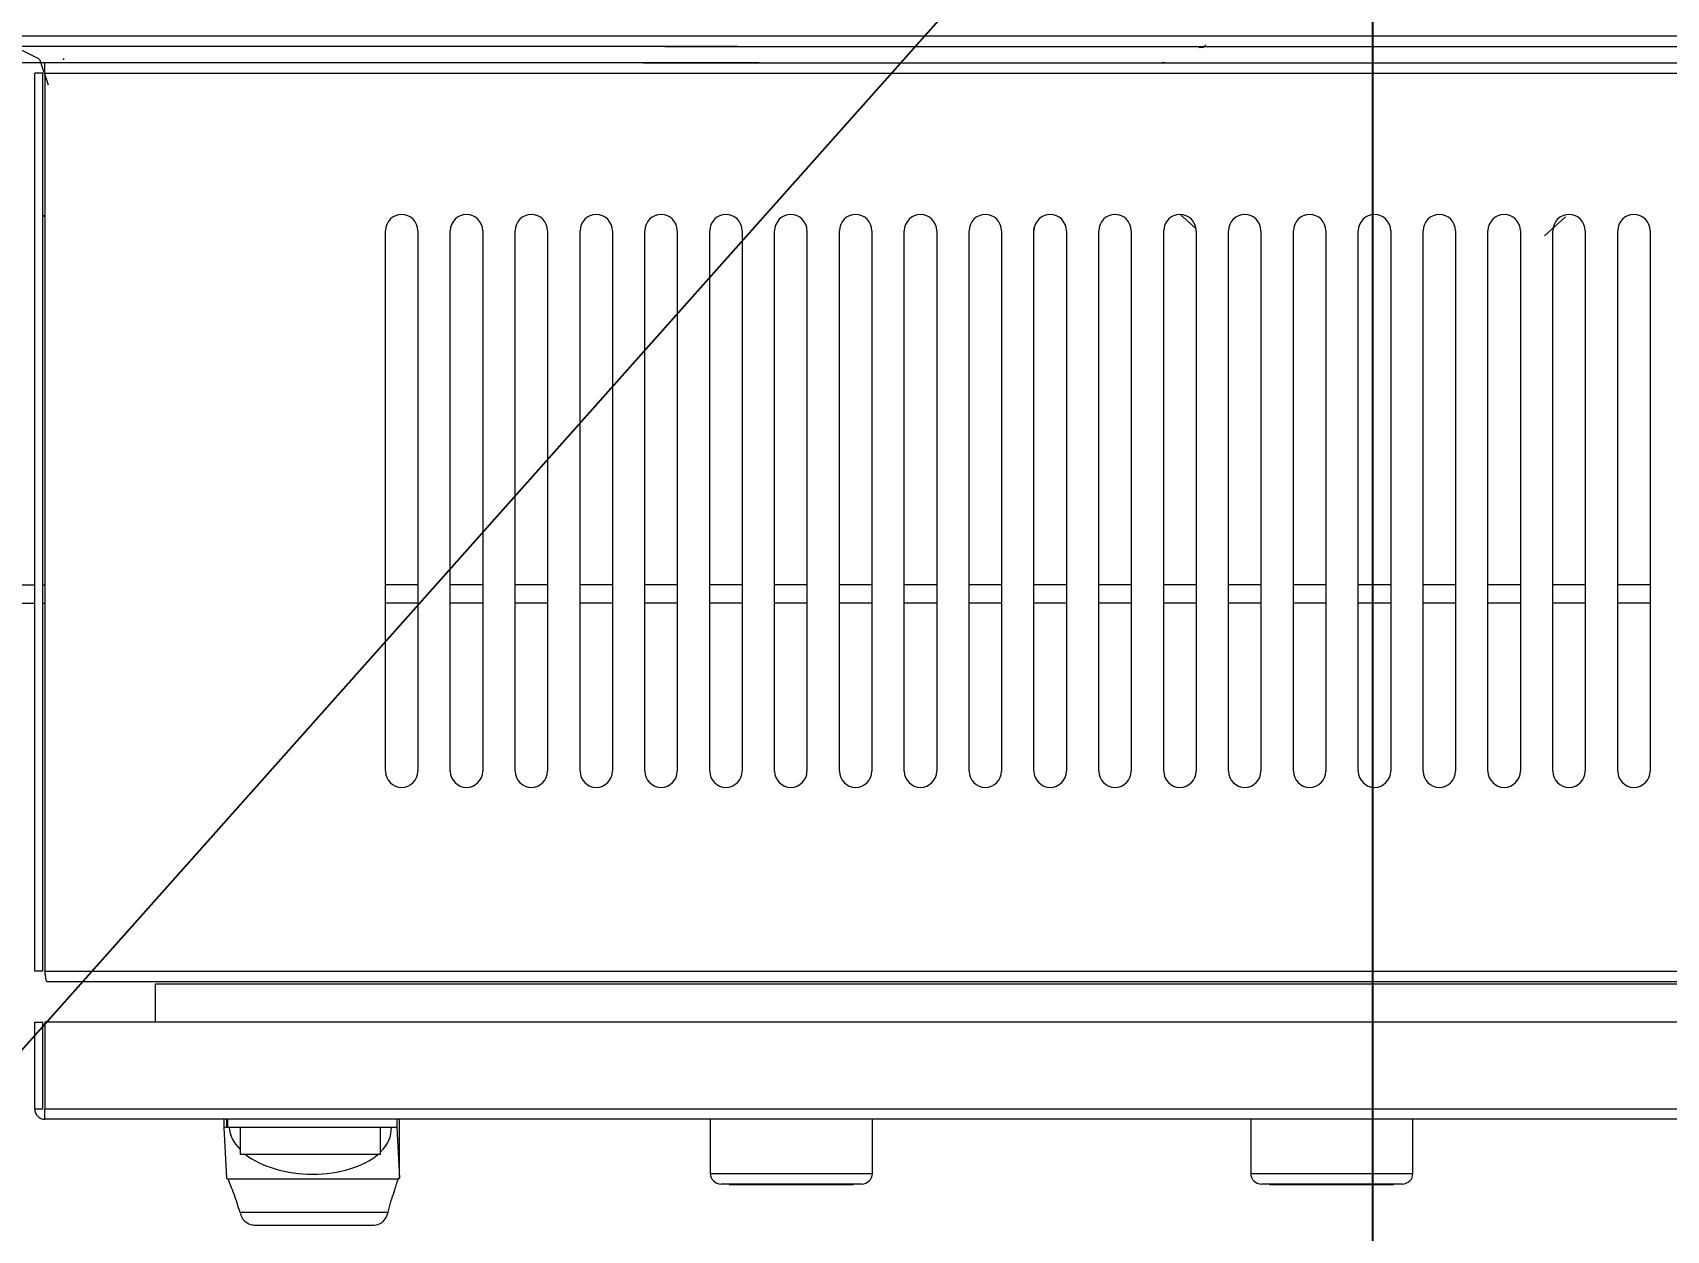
# Model space of a CAD drawing. Extents: x -2187 to 96136, y -11110 to 52208.
# Drawn here: x 36167.5 to 36469.7, y 18445.5 to 18667.1 of the extents above; entities that cross this region are included whole.
import ezdxf

# ---------------------------------------------------------------- set-up
doc = ezdxf.new("R2010")
doc.units = 0
doc.header["$LTSCALE"] = 1000
doc.header["$MEASUREMENT"] = 0
doc.linetypes.add('ACAD_ISO02W100', pattern=[15, 12, -3])
doc.layers.add('洗衣房设备', color=4, linetype='Continuous')
doc.styles.add('-宋体', font='', dxfattribs={"width": 0.8})
doc.styles.add('HZHT', font='hztxt_e.shx', dxfattribs={"width": 1.5, "bigfont": 'hztxt.shx'})
doc.styles.get('-宋体').set_extended_font_data('SimSun')
doc.dimstyles.new('50', dxfattribs={"dimscale": 30, "dimtxt": 3.5, "dimasz": 1.5, "dimexe": 0.8, "dimexo": 2, "dimgap": 0.8, "dimtad": 1, "dimdec": 0, "dimrnd": 5, "dimzin": 0, "dimdsep": 46, "dimtxsty": '-宋体', "dimblk": 'OBLIQUE', "dimcen": 0.6, "dimdle": 0.8, "dimclrd": 6, "dimclre": 6, "dimclrt": 6, "dimadec": 0, "dimazin": 0, "dimtfac": 1, "dimtdec": 0, "dimtofl": 0, "dimtmove": 2, "dimatfit": 3, "dimldrblk": 'OBLIQUE', "dimfxl": 0, "dimtolj": 1, "dimtzin": 0, "dimarcsym": 0})
doc.dimstyles.new('75', dxfattribs={"dimscale": 100, "dimtxt": 3, "dimasz": 1, "dimexe": 1, "dimexo": 1, "dimgap": 0.2, "dimtad": 1, "dimdec": 0, "dimrnd": 10, "dimzin": 0, "dimdsep": 46, "dimtxsty": 'HZHT', "dimblk1": 'ARCHTICK', "dimblk2": 'ARCHTICK', "dimsah": 1, "dimcen": 1, "dimdle": 0.5, "dimclrd": 1, "dimclre": 1, "dimadec": 0, "dimazin": 0, "dimtfac": 1, "dimtdec": 0, "dimtix": 1, "dimtmove": 2, "dimatfit": 3, "dimfxl": 0, "dimtolj": 1, "dimtzin": 0, "dimarcsym": 0})

# ---------------------------------------------------------------- blocks, each defined once
blk = doc.blocks.new('_ArchTick')
at = {"color": 0, "linetype": 'ByBlock', "const_width": 0.4}
blk.add_lwpolyline([(-0.5, -0.5), (0.5, 0.5)], dxfattribs=at)
blk = doc.blocks.new('*D125')
at = {"color": 1, "linetype": 'ACAD_ISO02W100', "lineweight": -2, "ltscale": 750}
for p, q in [((34640.1, 18544.5), (34640.1, 17223.02)), ((38440.1, 18544.5), (38440.1, 17223.02)), ((34590.1, 17323.02), (35425.54, 17323.02)), ((38490.1, 17323.02), (36675.54, 17323.02))]:
    blk.add_line(p, q, dxfattribs=at)
at = {"layer": 'Defpoints', "color": 0, "linetype": 'ACAD_ISO02W100', "ltscale": 750}
for p in [(34640.1, 18644.5), (38440.1, 18644.5), (38440.1, 17323.02)]:
    blk.add_point(p, dxfattribs=at)
at = {"color": 1, "linetype": 'ACAD_ISO02W100', "lineweight": -2, "ltscale": 750, "xscale": 100, "yscale": 100, "zscale": 100, "rotation": 180}
blk.add_blockref('_ArchTick', (34640.1, 17323.02), dxfattribs=at)
at = {"color": 1, "linetype": 'ACAD_ISO02W100', "lineweight": -2, "ltscale": 750, "xscale": 100, "yscale": 100, "zscale": 100}
blk.add_blockref('_ArchTick', (38440.1, 17323.02), dxfattribs=at)
at = {"color": 0, "linetype": 'ACAD_ISO02W100', "ltscale": 750, "insert": (36050.54, 17473.02), "char_height": 300, "attachment_point": 2, "style": 'HZHT'}
blk.add_mtext('\\A1;3800', dxfattribs=at)
blk = doc.blocks.new('_OBLIQUE')
at = {"color": 0, "linetype": 'ByBlock'}
blk.add_line((-0.5, -0.5), (0.5, 0.5), dxfattribs=at)
blk = doc.blocks.new('*D104')
at = {"layer": 'Defpoints', "color": 0, "linetype": 'ACAD_ISO02W100', "ltscale": 750}
for p in [(36415.36, 18776.32), (36118.1, 18411.5), (36824.11, 18411.5)]:
    blk.add_point(p, dxfattribs=at)
at = {"layer": '洗衣房设备', "color": 6, "linetype": 'ACAD_ISO02W100', "lineweight": -2, "ltscale": 750}
for p, q in [((36824.11, 18800.32), (36824.11, 18387.5)), ((36475.36, 18776.32), (36848.11, 18776.32)), ((36178.1, 18411.5), (36848.11, 18411.5))]:
    blk.add_line(p, q, dxfattribs=at)
at = {"layer": '洗衣房设备', "color": 6, "linetype": 'ACAD_ISO02W100', "lineweight": -2, "ltscale": 750, "xscale": 45, "yscale": 45, "zscale": 45}
for p, rotation in [((36824.11, 18776.32), 90), ((36824.11, 18411.5), 270)]:
    blk.add_blockref('_OBLIQUE', p, dxfattribs=dict(at, rotation=rotation))
at = {"layer": '洗衣房设备', "color": 6, "linetype": 'ACAD_ISO02W100', "ltscale": 750, "insert": (36747.61, 18593.91), "char_height": 105, "attachment_point": 5, "rotation": 90, "style": '-宋体'}
blk.add_mtext('\\A1;365', dxfattribs=at)
blk = doc.blocks.new('*D105')
at = {"layer": 'Defpoints', "color": 0, "linetype": 'ACAD_ISO02W100', "ltscale": 750}
for p in [(36415.36, 18776.32), (36650.1, 18644.5), (36650.1, 18267.54)]:
    blk.add_point(p, dxfattribs=at)
at = {"layer": '洗衣房设备', "color": 6, "linetype": 'ACAD_ISO02W100', "lineweight": -2, "ltscale": 750}
for p, q in [((36415.36, 18716.32), (36415.36, 18243.54)), ((36650.1, 18584.5), (36650.1, 18243.54)), ((36391.36, 18267.54), (36674.1, 18267.54))]:
    blk.add_line(p, q, dxfattribs=at)
at = {"layer": '洗衣房设备', "color": 6, "linetype": 'ACAD_ISO02W100', "lineweight": -2, "ltscale": 750, "xscale": 45, "yscale": 45, "zscale": 45, "rotation": 180}
blk.add_blockref('_OBLIQUE', (36415.36, 18267.54), dxfattribs=at)
at = {"layer": '洗衣房设备', "color": 6, "linetype": 'ACAD_ISO02W100', "lineweight": -2, "ltscale": 750, "xscale": 45, "yscale": 45, "zscale": 45}
blk.add_blockref('_OBLIQUE', (36650.1, 18267.54), dxfattribs=at)
at = {"layer": '洗衣房设备', "color": 6, "linetype": 'ACAD_ISO02W100', "ltscale": 750, "insert": (36532.73, 18344.04), "char_height": 105, "attachment_point": 5, "style": '-宋体'}
blk.add_mtext('\\A1;235', dxfattribs=at)

msp = doc.modelspace()

# ---------------------------------------------------------------- linework, layer by layer
at = {"color": 7, "linetype": 'Continuous', "lineweight": 15}
for p, q in [((36115.097, 18666.501), (36295.456, 18666.501)), ((36115.097, 18666.501), (36295.456, 18666.501)), ((36286.843, 18666.501), (36600.097, 18666.501)), ((36297.866, 18664.501), (36115.097, 18664.501)), ((36297.866, 18664.501), (36115.097, 18664.501)), ((36164.496, 18664.36), (36168.529, 18662.314)), ((36284.433, 18664.501), (36614.697, 18664.501)), ((36301.886, 18661.501), (36115.097, 18661.501)), ((36301.886, 18661.501), (36115.097, 18661.501)), ((36167.842, 18493.401), (36167.842, 18659.601)), ((36169.342, 18659.601), (36167.842, 18659.601)), ((36167.842, 18493.401), (36167.842, 18659.601)), ((36169.342, 18659.601), (36167.842, 18659.601)), ((36168.796, 18661.997), (36170.322, 18657.458)), ((36169.342, 18493.401), (36169.342, 18659.601)), ((36169.342, 18493.401), (36169.342, 18659.601)), ((36169.742, 18659.601), (36169.742, 18661.501)), ((36169.742, 18659.601), (36169.742, 18661.501)), ((36169.742, 18659.601), (36169.742, 18493.401)), ((36169.742, 18659.601), (36169.742, 18493.401)), ((36280.412, 18661.501), (36645.942, 18661.501)), ((36376.923, 18661.501), (36376.396, 18661.501)), ((36382.669, 18630.872), (36380.275, 18632.984)), ((36451.056, 18632.984), (36447.178, 18629.464)), ((36232.741, 18530.43), (36232.741, 18630.43)), ((36232.741, 18530.43), (36232.741, 18630.43)), ((36238.741, 18630.43), (36238.741, 18530.43)), ((36238.741, 18630.43), (36238.741, 18530.43)), ((36244.741, 18530.43), (36244.741, 18630.43)), ((36244.741, 18530.43), (36244.741, 18630.43)), ((36250.741, 18630.43), (36250.741, 18530.43)), ((36250.741, 18630.43), (36250.741, 18530.43)), ((36256.741, 18530.43), (36256.741, 18630.43)), ((36256.741, 18530.43), (36256.741, 18630.43)), ((36262.741, 18630.43), (36262.741, 18530.43)), ((36262.741, 18630.43), (36262.741, 18530.43)), ((36268.741, 18530.43), (36268.741, 18630.43)), ((36268.741, 18530.43), (36268.741, 18630.43)), ((36274.741, 18630.43), (36274.741, 18530.43)), ((36274.741, 18630.43), (36274.741, 18530.43)), ((36280.741, 18530.43), (36280.741, 18630.43)), ((36280.741, 18530.43), (36280.741, 18630.43)), ((36286.741, 18630.43), (36286.741, 18530.43)), ((36286.741, 18630.43), (36286.741, 18530.43)), ((36292.741, 18530.43), (36292.741, 18630.43)), ((36292.741, 18530.43), (36292.741, 18630.43)), ((36298.741, 18630.43), (36298.741, 18530.43)), ((36298.741, 18630.43), (36298.741, 18530.43)), ((36304.741, 18530.43), (36304.741, 18630.43)), ((36304.741, 18530.43), (36304.741, 18630.43)), ((36310.741, 18630.43), (36310.741, 18530.43)), ((36310.741, 18630.43), (36310.741, 18530.43)), ((36316.741, 18530.43), (36316.741, 18630.43)), ((36316.741, 18530.43), (36316.741, 18630.43)), ((36322.741, 18630.43), (36322.741, 18530.43)), ((36322.741, 18630.43), (36322.741, 18530.43)), ((36328.741, 18530.43), (36328.741, 18630.43)), ((36328.741, 18530.43), (36328.741, 18630.43)), ((36334.741, 18630.43), (36334.741, 18530.43)), ((36334.741, 18630.43), (36334.741, 18530.43)), ((36340.741, 18530.43), (36340.741, 18630.43)), ((36340.741, 18530.43), (36340.741, 18630.43)), ((36340.741, 18530.43), (36340.741, 18630.43)), ((36346.741, 18630.43), (36346.741, 18530.43)), ((36346.741, 18630.43), (36346.741, 18530.43)), ((36346.741, 18630.43), (36346.741, 18530.43)), ((36352.741, 18630.43), (36352.797, 18631.008)), ((36352.741, 18630.43), (36352.797, 18631.008)), ((36352.741, 18530.43), (36352.741, 18630.43)), ((36352.741, 18530.43), (36352.741, 18630.43)), ((36352.741, 18530.43), (36352.741, 18630.43)), ((36358.741, 18630.43), (36358.741, 18530.43)), ((36364.741, 18530.43), (36364.741, 18630.43)), ((36370.741, 18630.43), (36370.741, 18530.43)), ((36376.741, 18530.43), (36376.741, 18630.43)), ((36382.741, 18630.43), (36382.741, 18530.43)), ((36388.741, 18530.43), (36388.741, 18630.43)), ((36388.741, 18530.43), (36388.741, 18630.43)), ((36394.741, 18630.43), (36394.741, 18530.43)), ((36394.741, 18630.43), (36394.741, 18530.43)), ((36400.741, 18530.43), (36400.741, 18630.43)), ((36400.741, 18530.43), (36400.741, 18630.43)), ((36406.741, 18630.43), (36406.741, 18530.43)), ((36406.741, 18630.43), (36406.741, 18530.43)), ((36412.741, 18530.43), (36412.741, 18630.43)), ((36412.741, 18530.43), (36412.741, 18630.43)), ((36418.741, 18630.43), (36418.741, 18530.43)), ((36418.741, 18630.43), (36418.741, 18530.43)), ((36424.741, 18530.43), (36424.741, 18630.43)), ((36430.741, 18630.43), (36430.741, 18530.43)), ((36436.741, 18530.43), (36436.741, 18630.43)), ((36442.741, 18630.43), (36442.741, 18530.43)), ((36448.741, 18530.43), (36448.741, 18630.43)), ((36454.741, 18630.43), (36454.741, 18530.43)), ((36460.741, 18530.43), (36460.741, 18630.43)), ((36466.741, 18630.43), (36466.741, 18530.43)), ((36466.741, 18624.155), (36466.741, 18530.43)), ((36466.741, 18624.155), (36466.741, 18530.43)), ((36358.741, 18622.535), (36358.741, 18530.43)), ((36358.741, 18622.535), (36358.741, 18530.43)), ((36460.741, 18530.43), (36460.741, 18617.349)), ((36460.741, 18530.43), (36460.741, 18617.349)), ((36364.741, 18530.43), (36364.741, 18616.102)), ((36364.741, 18530.43), (36364.741, 18616.102)), ((36370.741, 18611.053), (36370.741, 18530.43)), ((36370.741, 18611.053), (36370.741, 18530.43)), ((36454.741, 18612.041), (36454.741, 18530.43)), ((36454.741, 18612.041), (36454.741, 18530.43)), ((36376.741, 18530.43), (36376.741, 18607.032)), ((36376.741, 18530.43), (36376.741, 18607.032)), ((36448.741, 18530.43), (36448.741, 18607.82)), ((36448.741, 18530.43), (36448.741, 18607.82)), ((36382.741, 18603.842), (36382.741, 18530.43)), ((36382.741, 18603.842), (36382.741, 18530.43)), ((36436.741, 18530.43), (36436.741, 18601.837)), ((36436.741, 18530.43), (36436.741, 18601.837)), ((36442.741, 18604.464), (36442.741, 18530.43)), ((36442.741, 18604.464), (36442.741, 18530.43)), ((36388.741, 18530.43), (36388.741, 18601.359)), ((36388.741, 18530.43), (36388.741, 18601.359)), ((36394.741, 18599.504), (36394.741, 18530.43)), ((36394.741, 18599.504), (36394.741, 18530.43)), ((36430.741, 18599.852), (36430.741, 18530.43)), ((36430.741, 18599.852), (36430.741, 18530.43)), ((36400.741, 18530.43), (36400.741, 18598.227)), ((36400.741, 18530.43), (36400.741, 18598.227)), ((36406.741, 18597.494), (36406.741, 18530.43)), ((36406.741, 18597.494), (36406.741, 18530.43)), ((36412.741, 18530.43), (36412.741, 18597.289)), ((36412.741, 18530.43), (36412.741, 18597.289)), ((36418.741, 18597.606), (36418.741, 18530.43)), ((36418.741, 18597.606), (36418.741, 18530.43)), ((36424.741, 18530.43), (36424.741, 18598.454)), ((36424.741, 18530.43), (36424.741, 18598.454)), ((36125.097, 18561.501), (36167.842, 18561.501)), ((36125.097, 18561.501), (36167.842, 18561.501)), ((36169.342, 18561.501), (36169.742, 18561.501)), ((36169.342, 18561.501), (36169.742, 18561.501)), ((36238.741, 18561.501), (36232.741, 18561.501)), ((36238.741, 18561.501), (36232.741, 18561.501)), ((36250.741, 18561.501), (36244.741, 18561.501)), ((36250.741, 18561.501), (36244.741, 18561.501)), ((36262.741, 18561.501), (36256.741, 18561.501)), ((36262.741, 18561.501), (36256.741, 18561.501)), ((36274.741, 18561.501), (36268.741, 18561.501)), ((36274.741, 18561.501), (36268.741, 18561.501)), ((36286.741, 18561.501), (36280.741, 18561.501)), ((36286.741, 18561.501), (36280.741, 18561.501)), ((36298.741, 18561.501), (36292.741, 18561.501)), ((36298.741, 18561.501), (36292.741, 18561.501)), ((36310.741, 18561.501), (36304.741, 18561.501)), ((36310.741, 18561.501), (36304.741, 18561.501)), ((36322.741, 18561.501), (36316.741, 18561.501)), ((36322.741, 18561.501), (36316.741, 18561.501)), ((36334.741, 18561.501), (36328.741, 18561.501)), ((36334.741, 18561.501), (36328.741, 18561.501)), ((36346.741, 18561.501), (36340.741, 18561.501)), ((36346.741, 18561.501), (36340.741, 18561.501)), ((36346.741, 18561.501), (36340.741, 18561.501)), ((36358.741, 18561.501), (36352.741, 18561.501)), ((36358.741, 18561.501), (36352.741, 18561.501)), ((36358.741, 18561.501), (36352.741, 18561.501)), ((36370.741, 18561.501), (36364.741, 18561.501)), ((36370.741, 18561.501), (36364.741, 18561.501)), ((36370.741, 18561.501), (36364.741, 18561.501)), ((36382.741, 18561.501), (36376.741, 18561.501)), ((36382.741, 18561.501), (36376.741, 18561.501)), ((36382.741, 18561.501), (36376.741, 18561.501)), ((36394.741, 18561.501), (36388.741, 18561.501)), ((36394.741, 18561.501), (36388.741, 18561.501)), ((36394.741, 18561.501), (36388.741, 18561.501)), ((36394.741, 18561.501), (36388.741, 18561.501)), ((36406.741, 18561.501), (36400.741, 18561.501)), ((36406.741, 18561.501), (36400.741, 18561.501)), ((36406.741, 18561.501), (36400.741, 18561.501)), ((36406.741, 18561.501), (36400.741, 18561.501)), ((36418.741, 18561.501), (36412.741, 18561.501)), ((36418.741, 18561.501), (36412.741, 18561.501)), ((36418.741, 18561.501), (36412.741, 18561.501)), ((36418.741, 18561.501), (36412.741, 18561.501)), ((36430.741, 18561.501), (36424.741, 18561.501)), ((36430.741, 18561.501), (36424.741, 18561.501)), ((36430.741, 18561.501), (36424.741, 18561.501)), ((36442.741, 18561.501), (36436.741, 18561.501)), ((36442.741, 18561.501), (36436.741, 18561.501)), ((36442.741, 18561.501), (36436.741, 18561.501)), ((36454.741, 18561.501), (36448.741, 18561.501)), ((36454.741, 18561.501), (36448.741, 18561.501)), ((36454.741, 18561.501), (36448.741, 18561.501)), ((36466.741, 18561.501), (36460.741, 18561.501)), ((36466.741, 18561.501), (36460.741, 18561.501)), ((36466.741, 18561.501), (36460.741, 18561.501)), ((36169.342, 18493.401), (36167.842, 18493.401)), ((36169.342, 18493.401), (36167.842, 18493.401)), ((36169.742, 18493.401), (36645.942, 18493.401)), ((36169.742, 18493.401), (36645.942, 18493.401)), ((36170.096, 18491.501), (36645.588, 18491.501)), ((36170.096, 18491.501), (36645.588, 18491.501)), ((36190.196, 18484.001), (36190.196, 18491.101)), ((36190.196, 18491.101), (36625.488, 18491.101)), ((36190.196, 18484.001), (36190.196, 18491.101)), ((36190.196, 18491.101), (36625.488, 18491.101)), ((36167.842, 18467.901), (36167.842, 18484.001)), ((36167.842, 18484.001), (36169.342, 18484.001)), ((36167.842, 18467.901), (36167.842, 18484.001)), ((36167.842, 18484.001), (36169.342, 18484.001)), ((36169.342, 18467.901), (36169.342, 18484.001)), ((36169.342, 18467.901), (36169.342, 18484.001)), ((36645.942, 18484.001), (36169.742, 18484.001)), ((36169.742, 18484.001), (36169.742, 18467.901)), ((36645.942, 18484.001), (36169.742, 18484.001)), ((36169.742, 18484.001), (36169.742, 18467.901)), ((36169.342, 18467.901), (36167.842, 18467.901)), ((36169.342, 18467.901), (36167.842, 18467.901)), ((36645.942, 18467.901), (36169.742, 18467.901)), ((36169.742, 18466.001), (36169.742, 18467.901)), ((36169.742, 18466.001), (36169.742, 18467.901)), ((36645.942, 18467.901), (36169.742, 18467.901)), ((36645.942, 18466.001), (36169.742, 18466.001)), ((36645.942, 18466.001), (36169.742, 18466.001)), ((36202.842, 18466.001), (36202.842, 18464.501)), ((36202.842, 18466.001), (36202.842, 18464.501)), ((36202.849, 18466.001), (36202.849, 18464.501)), ((36202.849, 18466.001), (36202.849, 18464.501)), ((36203.345, 18466.001), (36203.345, 18464.501)), ((36203.345, 18466.001), (36203.345, 18464.501)), ((36203.551, 18464.501), (36203.551, 18466.001)), ((36203.551, 18464.501), (36203.551, 18466.001)), ((36234.835, 18466.001), (36234.835, 18464.501)), ((36234.835, 18466.001), (36234.835, 18464.501)), ((36235.33, 18455.117), (36235.33, 18466.001)), ((36235.33, 18455.117), (36235.33, 18466.001)), ((36292.842, 18466.001), (36292.842, 18456.001)), ((36292.842, 18466.001), (36292.842, 18456.001)), ((36322.842, 18456.001), (36322.842, 18466.001)), ((36322.842, 18456.001), (36322.842, 18466.001)), ((36392.842, 18466.001), (36392.842, 18456.001)), ((36392.842, 18466.001), (36392.842, 18456.001)), ((36422.842, 18456.001), (36422.842, 18466.001)), ((36422.842, 18456.001), (36422.842, 18466.001)), ((36234.835, 18464.501), (36202.842, 18464.501)), ((36234.835, 18464.501), (36202.842, 18464.501)), ((36202.849, 18464.501), (36203.345, 18455.117)), ((36202.849, 18464.501), (36203.345, 18455.117)), ((36205.842, 18464.501), (36205.842, 18459.501)), ((36205.842, 18464.501), (36205.842, 18459.501)), ((36231.842, 18459.501), (36231.842, 18464.501)), ((36231.842, 18459.501), (36231.842, 18464.501)), ((36234.835, 18464.501), (36235.33, 18455.117)), ((36234.835, 18464.501), (36235.33, 18455.117)), ((36231.842, 18459.501), (36205.842, 18459.501)), ((36231.842, 18459.501), (36205.842, 18459.501)), ((36203.588, 18455.001), (36203.551, 18455.001)), ((36203.588, 18455.001), (36203.551, 18455.001)), ((36203.588, 18455.001), (36235.099, 18455.001)), ((36203.588, 18455.001), (36235.099, 18455.001)), ((36235.136, 18455.001), (36235.099, 18455.001)), ((36235.136, 18455.001), (36235.099, 18455.001)), ((36320.842, 18454.001), (36294.842, 18454.001)), ((36320.842, 18454.001), (36294.842, 18454.001)), ((36319.342, 18453.901), (36296.342, 18453.901)), ((36319.342, 18453.901), (36296.342, 18453.901)), ((36420.842, 18454.001), (36394.842, 18454.001)), ((36420.842, 18454.001), (36394.842, 18454.001)), ((36419.342, 18453.901), (36396.342, 18453.901)), ((36419.342, 18453.901), (36396.342, 18453.901)), ((36205.795, 18448.825), (36233.226, 18448.825)), ((36205.795, 18448.825), (36233.226, 18448.825)), ((36208.938, 18446.402), (36230.307, 18446.402)), ((36208.938, 18446.402), (36230.307, 18446.402))]:
    msp.add_line(p, q, dxfattribs=at)
at = {"color": 8, "linetype": 'Continuous', "lineweight": 15}
for p, q in [((36169.742, 18659.601), (36304.739, 18659.601)), ((36169.742, 18659.601), (36304.739, 18659.601)), ((36277.56, 18659.601), (36645.942, 18659.601)), ((36125.097, 18564.901), (36167.842, 18564.901)), ((36125.097, 18564.901), (36167.842, 18564.901)), ((36169.342, 18564.901), (36169.742, 18564.901)), ((36169.342, 18564.901), (36169.742, 18564.901)), ((36238.741, 18564.901), (36232.741, 18564.901)), ((36238.741, 18564.901), (36232.741, 18564.901)), ((36250.741, 18564.901), (36244.741, 18564.901)), ((36250.741, 18564.901), (36244.741, 18564.901)), ((36262.741, 18564.901), (36256.741, 18564.901)), ((36262.741, 18564.901), (36256.741, 18564.901)), ((36274.741, 18564.901), (36268.741, 18564.901)), ((36274.741, 18564.901), (36268.741, 18564.901)), ((36286.741, 18564.901), (36280.741, 18564.901)), ((36286.741, 18564.901), (36280.741, 18564.901)), ((36298.741, 18564.901), (36292.741, 18564.901)), ((36298.741, 18564.901), (36292.741, 18564.901)), ((36310.741, 18564.901), (36304.741, 18564.901)), ((36310.741, 18564.901), (36304.741, 18564.901)), ((36322.741, 18564.901), (36316.741, 18564.901)), ((36322.741, 18564.901), (36316.741, 18564.901)), ((36334.741, 18564.901), (36328.741, 18564.901)), ((36334.741, 18564.901), (36328.741, 18564.901)), ((36346.741, 18564.901), (36340.741, 18564.901)), ((36346.741, 18564.901), (36340.741, 18564.901)), ((36346.741, 18564.901), (36340.741, 18564.901)), ((36358.741, 18564.901), (36352.741, 18564.901)), ((36358.741, 18564.901), (36352.741, 18564.901)), ((36358.741, 18564.901), (36352.741, 18564.901)), ((36370.741, 18564.901), (36364.741, 18564.901)), ((36370.741, 18564.901), (36364.741, 18564.901)), ((36370.741, 18564.901), (36364.741, 18564.901)), ((36382.741, 18564.901), (36376.741, 18564.901)), ((36382.741, 18564.901), (36376.741, 18564.901)), ((36382.741, 18564.901), (36376.741, 18564.901)), ((36394.741, 18564.901), (36388.741, 18564.901)), ((36394.741, 18564.901), (36388.741, 18564.901)), ((36394.741, 18564.901), (36388.741, 18564.901)), ((36394.741, 18564.901), (36388.741, 18564.901)), ((36406.741, 18564.901), (36400.741, 18564.901)), ((36406.741, 18564.901), (36400.741, 18564.901)), ((36406.741, 18564.901), (36400.741, 18564.901)), ((36406.741, 18564.901), (36400.741, 18564.901)), ((36418.741, 18564.901), (36412.741, 18564.901)), ((36418.741, 18564.901), (36412.741, 18564.901)), ((36418.741, 18564.901), (36412.741, 18564.901)), ((36418.741, 18564.901), (36412.741, 18564.901)), ((36430.741, 18564.901), (36424.741, 18564.901)), ((36430.741, 18564.901), (36424.741, 18564.901)), ((36430.741, 18564.901), (36424.741, 18564.901)), ((36442.741, 18564.901), (36436.741, 18564.901)), ((36442.741, 18564.901), (36436.741, 18564.901)), ((36442.741, 18564.901), (36436.741, 18564.901)), ((36454.741, 18564.901), (36448.741, 18564.901)), ((36454.741, 18564.901), (36448.741, 18564.901)), ((36454.741, 18564.901), (36448.741, 18564.901)), ((36466.741, 18564.901), (36460.741, 18564.901)), ((36466.741, 18564.901), (36460.741, 18564.901)), ((36466.741, 18564.901), (36460.741, 18564.901)), ((36292.842, 18456.001), (36322.842, 18456.001)), ((36292.842, 18456.001), (36322.842, 18456.001)), ((36392.842, 18456.001), (36422.842, 18456.001)), ((36392.842, 18456.001), (36422.842, 18456.001))]:
    msp.add_line(p, q, dxfattribs=at)
at = {"color": 7, "linetype": 'Continuous', "lineweight": 15}
for centre, radius, start, end in [((36235.741, 18630.43), 3, 0, 180), ((36235.741, 18630.43), 3, 0, 180), ((36247.741, 18630.43), 3, 0, 180), ((36247.741, 18630.43), 3, 0, 180), ((36259.741, 18630.43), 3, 0, 180), ((36259.741, 18630.43), 3, 0, 180), ((36271.741, 18630.43), 3, 0, 180), ((36271.741, 18630.43), 3, 0, 180), ((36283.741, 18630.43), 3, 0, 180), ((36283.741, 18630.43), 3, 0, 180), ((36295.741, 18630.43), 3, 0, 180), ((36295.741, 18630.43), 3, 0, 180), ((36307.741, 18630.43), 3, 0, 180), ((36307.741, 18630.43), 3, 0, 180), ((36319.741, 18630.43), 3, 0, 180), ((36319.741, 18630.43), 3, 0, 180), ((36331.741, 18630.43), 3, 0, 180), ((36331.741, 18630.43), 3, 0, 180), ((36343.741, 18630.43), 3, 0, 180), ((36343.741, 18630.43), 3, 0, 180), ((36343.741, 18630.43), 3, 0, 180), ((36355.741, 18630.43), 3, 0, 180), ((36367.741, 18630.43), 3, 0, 180), ((36379.741, 18630.43), 3, 0, 180), ((36391.741, 18630.43), 3, 0, 180), ((36391.741, 18630.43), 3, 0, 180), ((36403.741, 18630.43), 3, 0, 180), ((36403.741, 18630.43), 3, 0, 180), ((36415.741, 18630.43), 3, 0, 180), ((36415.741, 18630.43), 3, 0, 180), ((36427.741, 18630.43), 3, 0, 180), ((36439.741, 18630.43), 3, 0, 180), ((36451.741, 18630.43), 3, 0, 180), ((36463.741, 18630.43), 3, 0, 180), ((36235.741, 18530.43), 3, 180, 0), ((36235.741, 18530.43), 3, 180, 0), ((36247.741, 18530.43), 3, 180, 0), ((36247.741, 18530.43), 3, 180, 0), ((36259.741, 18530.43), 3, 180, 0), ((36259.741, 18530.43), 3, 180, 0), ((36271.741, 18530.43), 3, 180, 0), ((36271.741, 18530.43), 3, 180, 0), ((36283.741, 18530.43), 3, 180, 0), ((36283.741, 18530.43), 3, 180, 0), ((36295.741, 18530.43), 3, 180, 0), ((36295.741, 18530.43), 3, 180, 0), ((36307.741, 18530.43), 3, 180, 0), ((36307.741, 18530.43), 3, 180, 0), ((36319.741, 18530.43), 3, 180, 0), ((36319.741, 18530.43), 3, 180, 0), ((36331.741, 18530.43), 3, 180, 0), ((36331.741, 18530.43), 3, 180, 0), ((36343.741, 18530.43), 3, 180, 0), ((36343.741, 18530.43), 3, 180, 0), ((36343.741, 18530.43), 3, 180, 0), ((36355.741, 18530.43), 3, 180, 0), ((36355.741, 18530.43), 3, 180, 0), ((36355.741, 18530.43), 3, 180, 0), ((36367.741, 18530.43), 3, 180, 0), ((36367.741, 18530.43), 3, 180, 0), ((36367.741, 18530.43), 3, 180, 0), ((36379.741, 18530.43), 3, 180, 0), ((36379.741, 18530.43), 3, 180, 0), ((36379.741, 18530.43), 3, 180, 0), ((36391.741, 18530.43), 3, 180, 0), ((36391.741, 18530.43), 3, 180, 0), ((36391.741, 18530.43), 3, 180, 0), ((36391.741, 18530.43), 3, 180, 0), ((36403.741, 18530.43), 3, 180, 0), ((36403.741, 18530.43), 3, 180, 0), ((36403.741, 18530.43), 3, 180, 0), ((36403.741, 18530.43), 3, 180, 0), ((36415.741, 18530.43), 3, 180, 0), ((36415.741, 18530.43), 3, 180, 0), ((36415.741, 18530.43), 3, 180, 0), ((36415.741, 18530.43), 3, 180, 0), ((36427.741, 18530.43), 3, 180, 0), ((36427.741, 18530.43), 3, 180, 0), ((36427.741, 18530.43), 3, 180, 0), ((36439.741, 18530.43), 3, 180, 0), ((36439.741, 18530.43), 3, 180, 0), ((36439.741, 18530.43), 3, 180, 0), ((36451.741, 18530.43), 3, 180, 0), ((36451.741, 18530.43), 3, 180, 0), ((36451.741, 18530.43), 3, 180, 0), ((36463.741, 18530.43), 3, 180, 0), ((36463.741, 18530.43), 3, 180, 0), ((36463.741, 18530.43), 3, 180, 0), ((36169.742, 18467.901), 1.9, 180, 270), ((36169.742, 18467.901), 1.9, 180, 270), ((36294.842, 18456.001), 2, 180, 270), ((36294.842, 18456.001), 2, 180, 270), ((36320.842, 18456.001), 2, 270, 0), ((36320.842, 18456.001), 2, 270, 0), ((36394.842, 18456.001), 2, 180, 270), ((36394.842, 18456.001), 2, 180, 270), ((36420.842, 18456.001), 2, 270, 0), ((36420.842, 18456.001), 2, 270, 0)]:
    msp.add_arc(centre, radius, start, end, dxfattribs=at)
for centre, major_axis, start_param, end_param in [((36218.842, 18464.501), (-14.998, 0.396), 0.0456885, 0.5375255), ((36218.842, 18464.501), (-14.998, 0.396), 0.0456885, 0.5375255), ((36218.842, 18464.501), (-14.998, 0.396), 2.6344885, 3.1872811), ((36218.842, 18464.501), (-14.998, 0.396), 2.6344885, 3.1872811), ((36218.842, 18464.501), (-14.998, 0.396), 0.6611682, 2.5718014), ((36218.842, 18464.501), (-14.998, 0.396), 0.6611682, 2.5718014), ((36203.545, 18455.117), (-0.2, 0.005), 0.0456885, 1.6164848), ((36203.545, 18455.117), (-0.2, 0.005), 0.0456885, 1.6164848), ((36235.13, 18455.117), (-0.2, 0.005), 1.6164848, 3.1872811), ((36235.13, 18455.117), (-0.2, 0.005), 1.6164848, 3.1872811)]:
    msp.add_ellipse(centre, major_axis=major_axis, ratio=0.5768145, start_param=start_param, end_param=end_param, dxfattribs=at)
for points, knots in [([(36168.529, 18662.314), (36168.584, 18662.281), (36168.694, 18662.215), (36168.768, 18662.083), (36168.793, 18662.005), (36168.796, 18661.997)], [0, 0, 0, 0, 0.4701431, 0.9408135, 1, 1, 1, 1]), ([(36173.198, 18662.057), (36173.197, 18662.068), (36173.194, 18662.128), (36173.215, 18662.207), (36173.253, 18662.284), (36173.29, 18662.295), (36173.308, 18662.3)], [0, 0, 0, 0, 0.07630564, 0.40194015, 0.72705723, 1, 1, 1, 1]), ([(36383.294, 18664.36), (36383.367, 18664.391), (36383.515, 18664.453), (36383.68, 18664.418), (36383.763, 18664.4)], [0, 0, 0, 0, 0.4979887, 1, 1, 1, 1]), ([(36383.763, 18664.4), (36383.845, 18664.384), (36384.01, 18664.352), (36384.235, 18664.426), (36384.394, 18664.586), (36384.464, 18664.743), (36384.486, 18664.836), (36384.491, 18664.857)], [0, 0, 0, 0, 0.2565569, 0.5151366, 0.7371641, 0.9408568, 1, 1, 1, 1]), ([(36169.596, 18633.301), (36169.571, 18633.257), (36169.521, 18633.169), (36169.415, 18633.052), (36169.353, 18632.991), (36169.346, 18632.984)], [0, 0, 0, 0, 0.4701431, 0.9408135, 1, 1, 1, 1]), ([(36380.275, 18632.984), (36380.22, 18633.038), (36380.111, 18633.147), (36380.037, 18633.25), (36380.01, 18633.296), (36380.007, 18633.301)], [0, 0, 0, 0, 0.4701431, 0.9408135, 1, 1, 1, 1]), ([(36203.588, 18455.001), (36203.736, 18454.605), (36204.036, 18453.799), (36204.844, 18451.835), (36205.423, 18450.003), (36205.795, 18448.825)], [0, 0, 0, 0, 0.2570305, 0.5222537, 1, 1, 1, 1]), ([(36203.588, 18455.001), (36203.736, 18454.605), (36204.036, 18453.799), (36204.844, 18451.835), (36205.423, 18450.003), (36205.795, 18448.825)], [0, 0, 0, 0, 0.2570305, 0.5222537, 1, 1, 1, 1]), ([(36233.226, 18448.825), (36233.403, 18449.49), (36233.762, 18450.84), (36234.514, 18453.052), (36234.874, 18454.249), (36235.099, 18455.001)], [0, 0, 0, 0, 0.2655345, 0.5386687, 1, 1, 1, 1]), ([(36233.226, 18448.825), (36233.403, 18449.49), (36233.762, 18450.84), (36234.514, 18453.052), (36234.874, 18454.249), (36235.099, 18455.001)], [0, 0, 0, 0, 0.2655345, 0.5386687, 1, 1, 1, 1]), ([(36205.795, 18448.825), (36205.928, 18448.449), (36206.191, 18447.699), (36206.961, 18446.873), (36207.897, 18446.455), (36208.644, 18446.417), (36208.938, 18446.402)], [0, 0, 0, 0, 0.2354957, 0.4701003, 0.7910601, 1, 1, 1, 1]), ([(36205.795, 18448.825), (36205.928, 18448.449), (36206.191, 18447.699), (36206.961, 18446.873), (36207.897, 18446.455), (36208.644, 18446.417), (36208.938, 18446.402)], [0, 0, 0, 0, 0.23549572, 0.47010033, 0.79106011, 1, 1, 1, 1]), ([(36230.307, 18446.402), (36230.781, 18446.445), (36231.623, 18446.522), (36232.564, 18447.249), (36233.032, 18448.104), (36233.191, 18448.697), (36233.226, 18448.825)], [0, 0, 0, 0, 0.3593504, 0.639725, 0.9220511, 1, 1, 1, 1]), ([(36230.307, 18446.402), (36230.781, 18446.445), (36231.623, 18446.522), (36232.564, 18447.249), (36233.032, 18448.104), (36233.191, 18448.697), (36233.226, 18448.825)], [0, 0, 0, 0, 0.3593504, 0.639725, 0.9220511, 1, 1, 1, 1])]:
    msp.add_open_spline(points, degree=3, knots=knots, dxfattribs=at)
msp.add_open_spline([(36170.096, 18491.501), (36170.066, 18491.53), (36170.007, 18491.587), (36169.919, 18492.026), (36169.83, 18492.654), (36169.771, 18493.152), (36169.742, 18493.401)], degree=3, dxfattribs=at)
msp.add_open_spline([(36170.096, 18491.501), (36170.066, 18491.53), (36170.007, 18491.587), (36169.919, 18492.026), (36169.83, 18492.654), (36169.771, 18493.152), (36169.742, 18493.401)], degree=3, dxfattribs=at)

# ---------------------------------------------------------------- dimensions: what is measured, and where the dimension line sits
at = {"color": 1, "linetype": 'ACAD_ISO02W100', "ltscale": 750}
dim = msp.add_linear_dim(base=(38440.097, 17323.02), p1=(34640.097, 18644.501), p2=(38440.097, 18644.501), angle=180, dimstyle='75', override={"dimfxl": 3.25}, dxfattribs=at)
dim.commit()
dim.dimension.update_dxf_attribs({"geometry": '*D125', "text_midpoint": (36050.542, 17323.02), "dimtype": 160})
at = {"layer": '洗衣房设备', "color": 2, "linetype": 'ACAD_ISO02W100', "ltscale": 750}
for base, p2, angle, picture, middle in [((36824.109, 18411.501), (36118.097, 18411.501), 270, '*D104', (36747.609, 18593.911)), ((36650.097, 18267.536), (36650.097, 18644.501), 180, '*D105', (36532.729, 18344.036))]:
    dim = msp.add_linear_dim(base=base, p1=(36415.362, 18776.32), p2=p2, angle=angle, dimstyle='50', dxfattribs=at)
    dim.commit()
    dim.dimension.update_dxf_attribs({"geometry": picture, "text_midpoint": middle})

# ---------------------------------------------------------------- leaders
msp.add_leader([(36404.844, 18747.704), (35843.03, 18116.862)], dimstyle='75', override={"dimscale": 50, "dimgap": 0.2, "dimtad": 0, "dimfxl": 0.5, "dimfxlon": 1}, dxfattribs=at)

doc.saveas('drawing.dxf')
